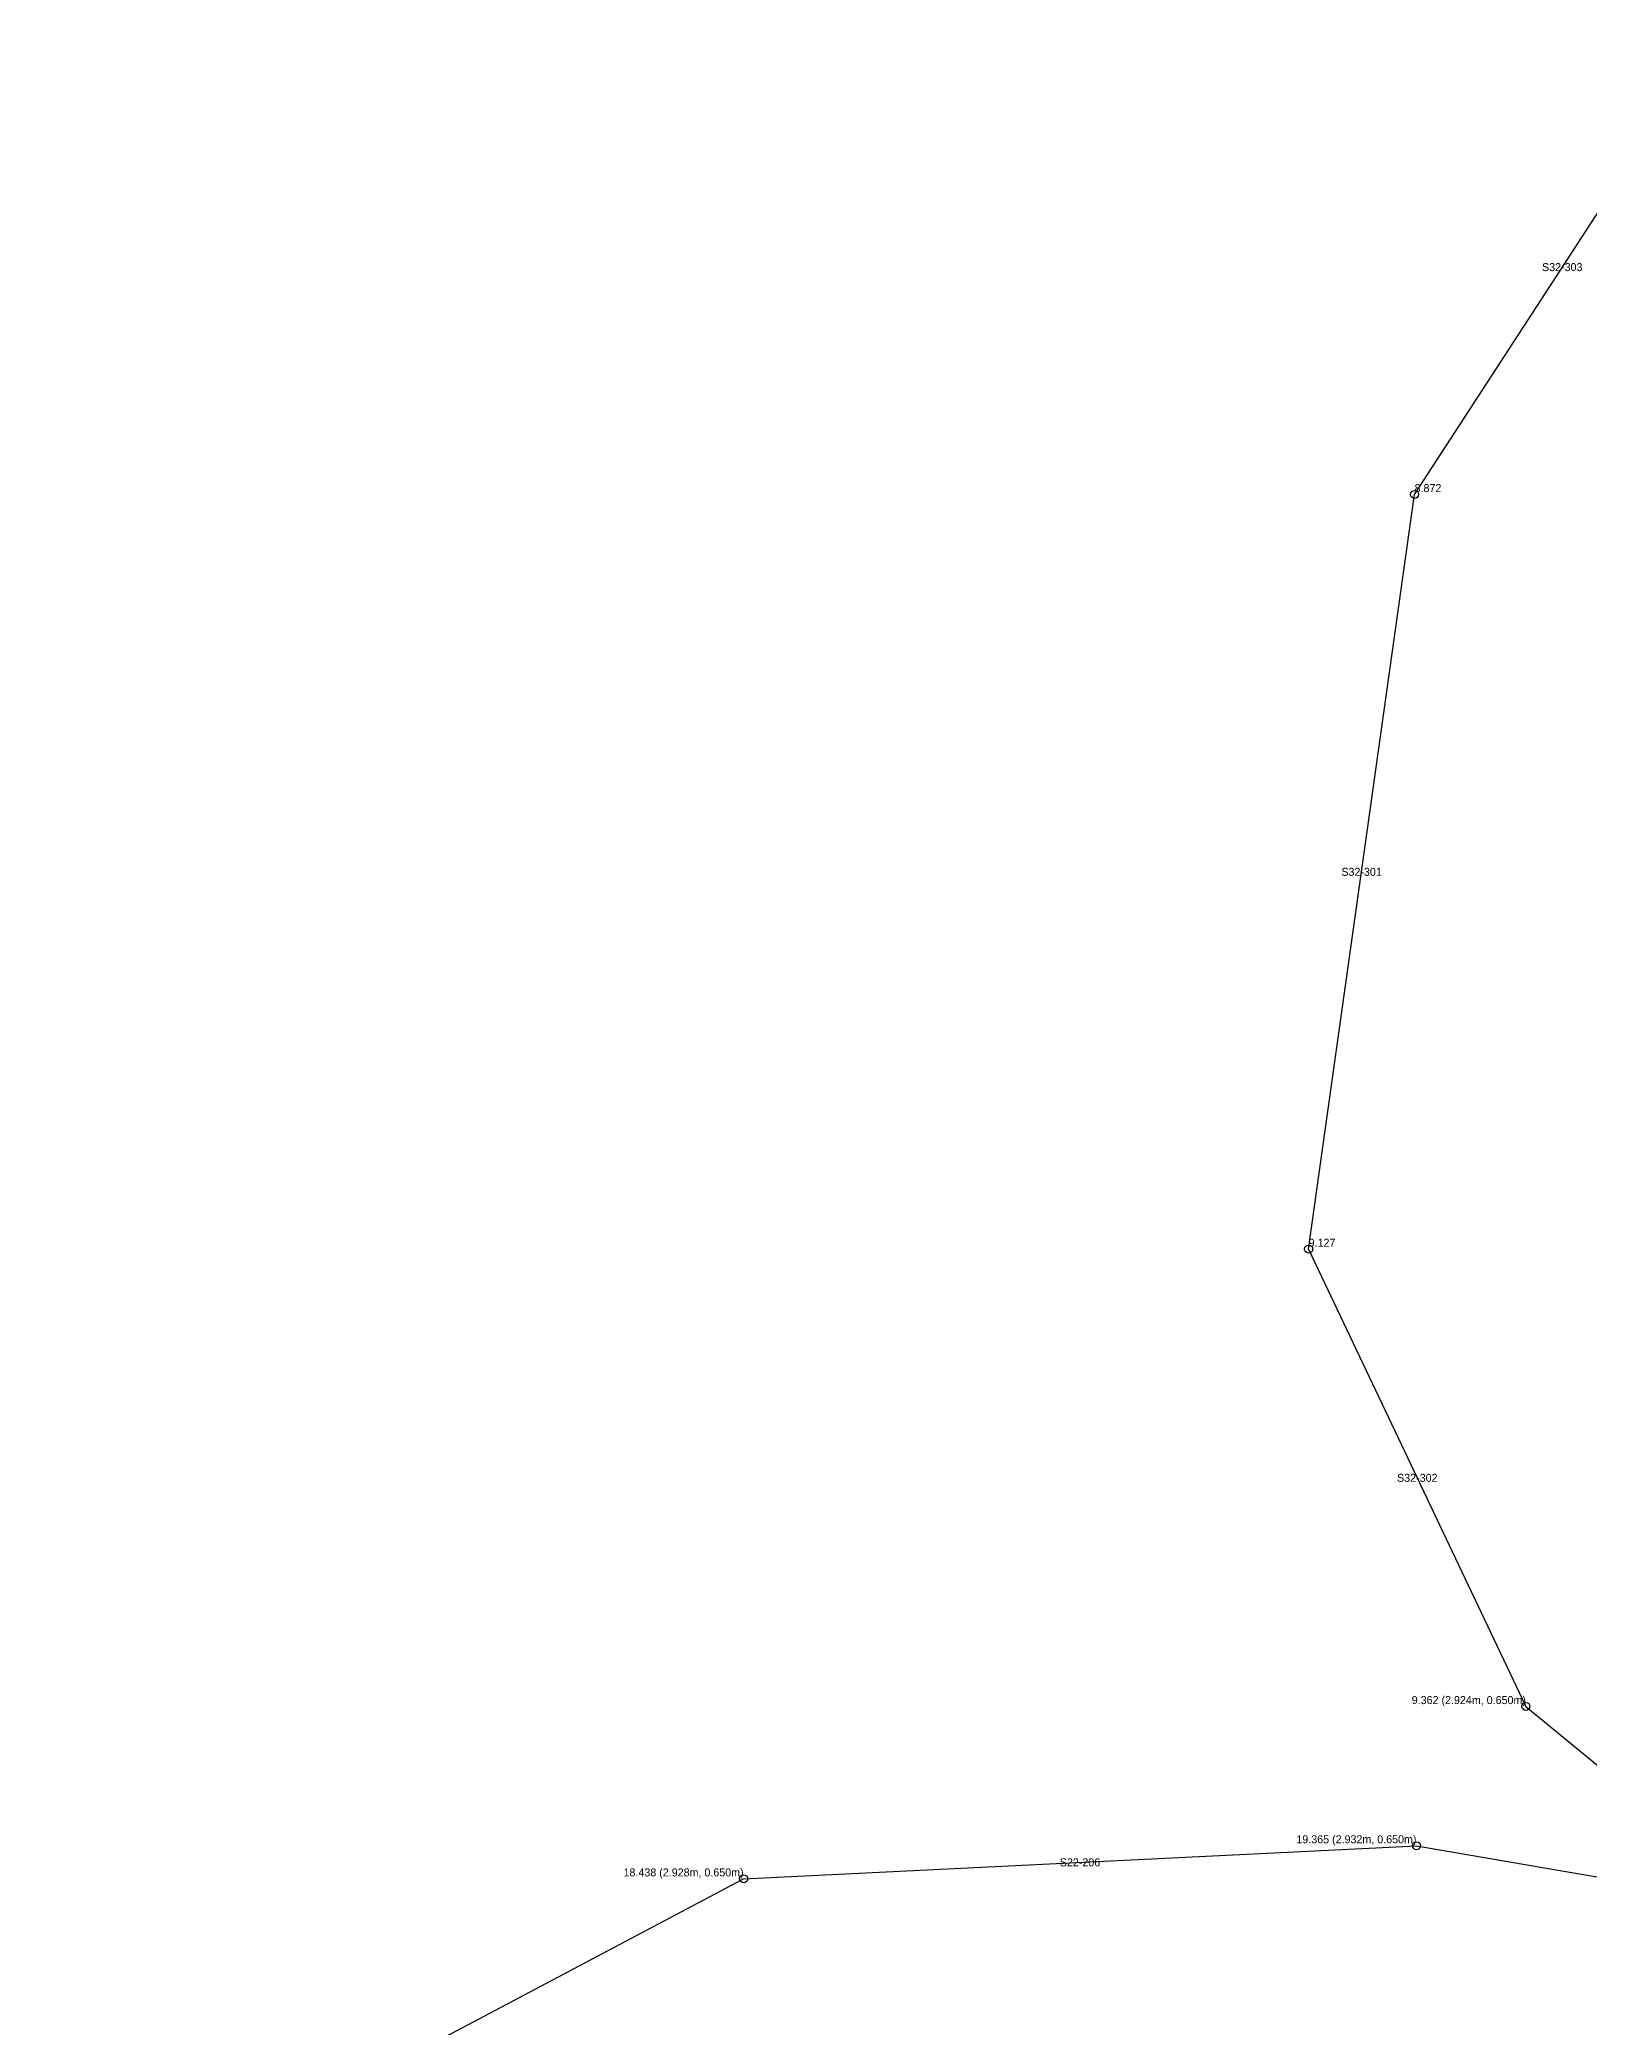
# Model space of a CAD drawing. Header units: metres. Extents: x 570913 to 571398, y 785547 to 785814.
# Drawn here: x 570992.7 to 571089.5, y 785657.2 to 785781.4 of the extents above; entities that cross this region are included whole.
import ezdxf
from ezdxf.enums import TextEntityAlignment as Align

# ---------------------------------------------------------------- set-up
doc = ezdxf.new("R2010")
doc.units = ezdxf.units.M
doc.layers.add('S22', color=11, linetype='Continuous')
doc.layers.add('S32', color=12, linetype='Continuous')

msp = doc.modelspace()

# ---------------------------------------------------------------- linework, layer by layer
at = {"layer": 'S22'}
for p, q in [((571036.68, 785666.45, 22.02), (571078.73, 785668.52, 22.95)), ((571078.73, 785668.52, 22.95), (571117.28, 785661.84, 22.86)), ((570992.69, 785643.18, 19.63), (571036.68, 785666.45, 22.02))]:
    msp.add_line(p, q, dxfattribs=at)
for centre in [(571078.73, 785668.52, 22.95), (571036.68, 785666.45, 22.02)]:
    msp.add_circle(centre, 0.25, dxfattribs=at)
at = {"layer": 'S32'}
for p, q in [((571078.61, 785752.96, 12.29), (571097.08, 785781.38, 11.73)), ((571071.99, 785705.8, 12.55), (571078.61, 785752.96, 12.29)), ((571071.99, 785705.8, 12.55), (571085.57, 785677.22, 12.94)), ((571085.57, 785677.22, 12.94), (571107.35, 785659.28, 13.69))]:
    msp.add_line(p, q, dxfattribs=at)
for centre in [(571078.61, 785752.96, 12.29), (571071.99, 785705.8, 12.55), (571085.57, 785677.22, 12.94)]:
    msp.add_circle(centre, 0.25, dxfattribs=at)

# ---------------------------------------------------------------- texts
for s, p in [('8.872', (571078.61, 785752.96, 12.29)), ('9.127', (571071.99, 785705.8, 12.55))]:
    msp.add_text(s, height=0.5).set_placement(p, align=Align.BOTTOM_LEFT)
for s, p in [('9.362 (2.924m, 0.650m)', (571085.57, 785677.22, 12.94)), ('19.365 (2.932m, 0.650m)', (571078.73, 785668.52, 22.95)), ('18.438 (2.928m, 0.650m)', (571036.68, 785666.45, 22.02))]:
    msp.add_text(s, height=0.5).set_placement(p, align=Align.BOTTOM_RIGHT)
at = {"layer": 'S22'}
msp.add_text('S22-206', height=0.5, dxfattribs=at).set_placement((571057.7, 785667.48, 22.48), align=Align.MIDDLE_CENTER)
at = {"layer": 'S32'}
for s, p in [('S32-303', (571087.84, 785767.17, 12.01)), ('S32-301', (571075.3, 785729.38, 12.42)), ('S32-302', (571078.78, 785691.51, 12.74))]:
    msp.add_text(s, height=0.5, dxfattribs=at).set_placement(p, align=Align.MIDDLE_CENTER)

doc.saveas('drawing.dxf')
